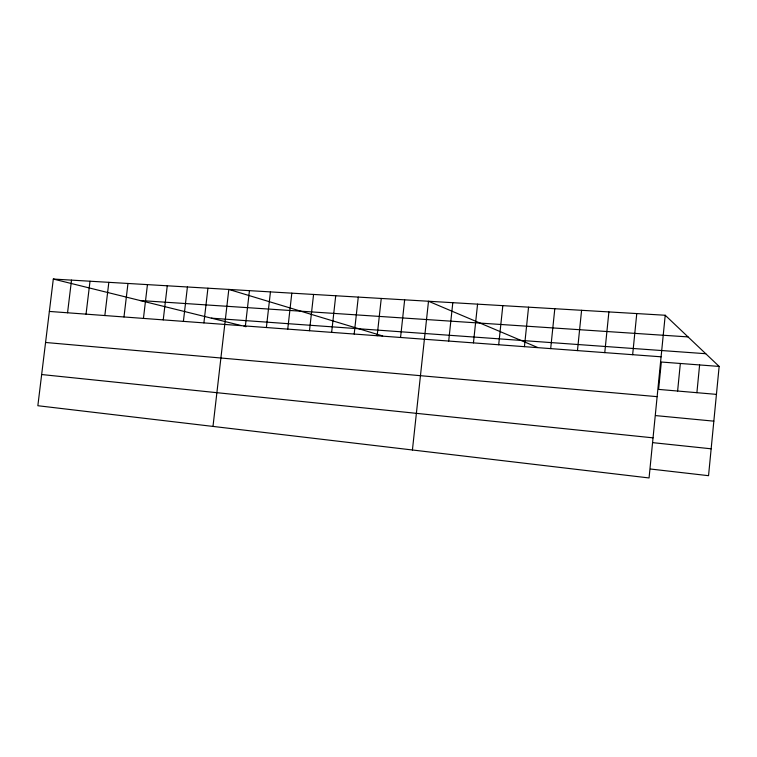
<?xml version="1.0" encoding="UTF-8"?>
<svg xmlns="http://www.w3.org/2000/svg" width="757" height="757" viewBox="0 0 757 757"><rect width="100%" height="100%" fill="white"/><g stroke="black" fill="none" stroke-linecap="round" stroke-linejoin="round"><path stroke-width="1.14" d="M696.894 392.694L699.61 364.94M665.214 315.253L649.061 477.951L37.85 405.724L53.312 279.049L665.214 315.253L719.15 366.426L708.543 475.689L650.698 469.047M677.619 391.038L680.335 363.474M604.767 352.63L608.893 311.922M632.644 354.692L636.769 313.568M550.68 348.617L554.805 308.724M577.459 350.605L581.584 310.304M524.431 346.668L528.556 307.172M473.447 342.883L477.563 304.153M498.693 344.757L502.818 305.648M412.423 449.989L428.5 301.248L537.546 347.444M448.693 341.047L452.8 302.686M377.156 335.748L381.254 298.457M400.557 337.48L404.654 299.838M331.642 332.37L335.72 295.76M354.191 334.045L358.279 297.094M287.745 329.115L291.814 293.158M309.49 330.724L313.568 294.445M245.391 325.974L249.45 290.65M266.379 327.526L270.448 291.899M203.898 322.898L207.929 288.199M212.991 426.418L228.822 289.429L382.663 335.966M143.442 318.413L147.445 284.623M163.238 319.88L167.259 285.796M183.393 321.375L187.414 286.988M104.844 315.546L108.838 282.333M123.978 316.965L127.971 283.468M67.553 312.783L71.518 280.128M86.043 314.155L90.017 281.226M140.13 300.529L688.037 336.903M211.354 318.158L705.742 353.708M49.366 311.43L661.088 356.802M719.15 366.426L661.315 362.026L658.599 389.401L716.434 394.369M45.571 342.476L657.133 396.659M655.997 415.631L713.832 421.157M41.654 374.535L653.045 437.849M653.31 442.713L711.154 448.806M53.312 279.049L240.877 325.463M243.943 326.22L245.997 326.731"/></g></svg>
